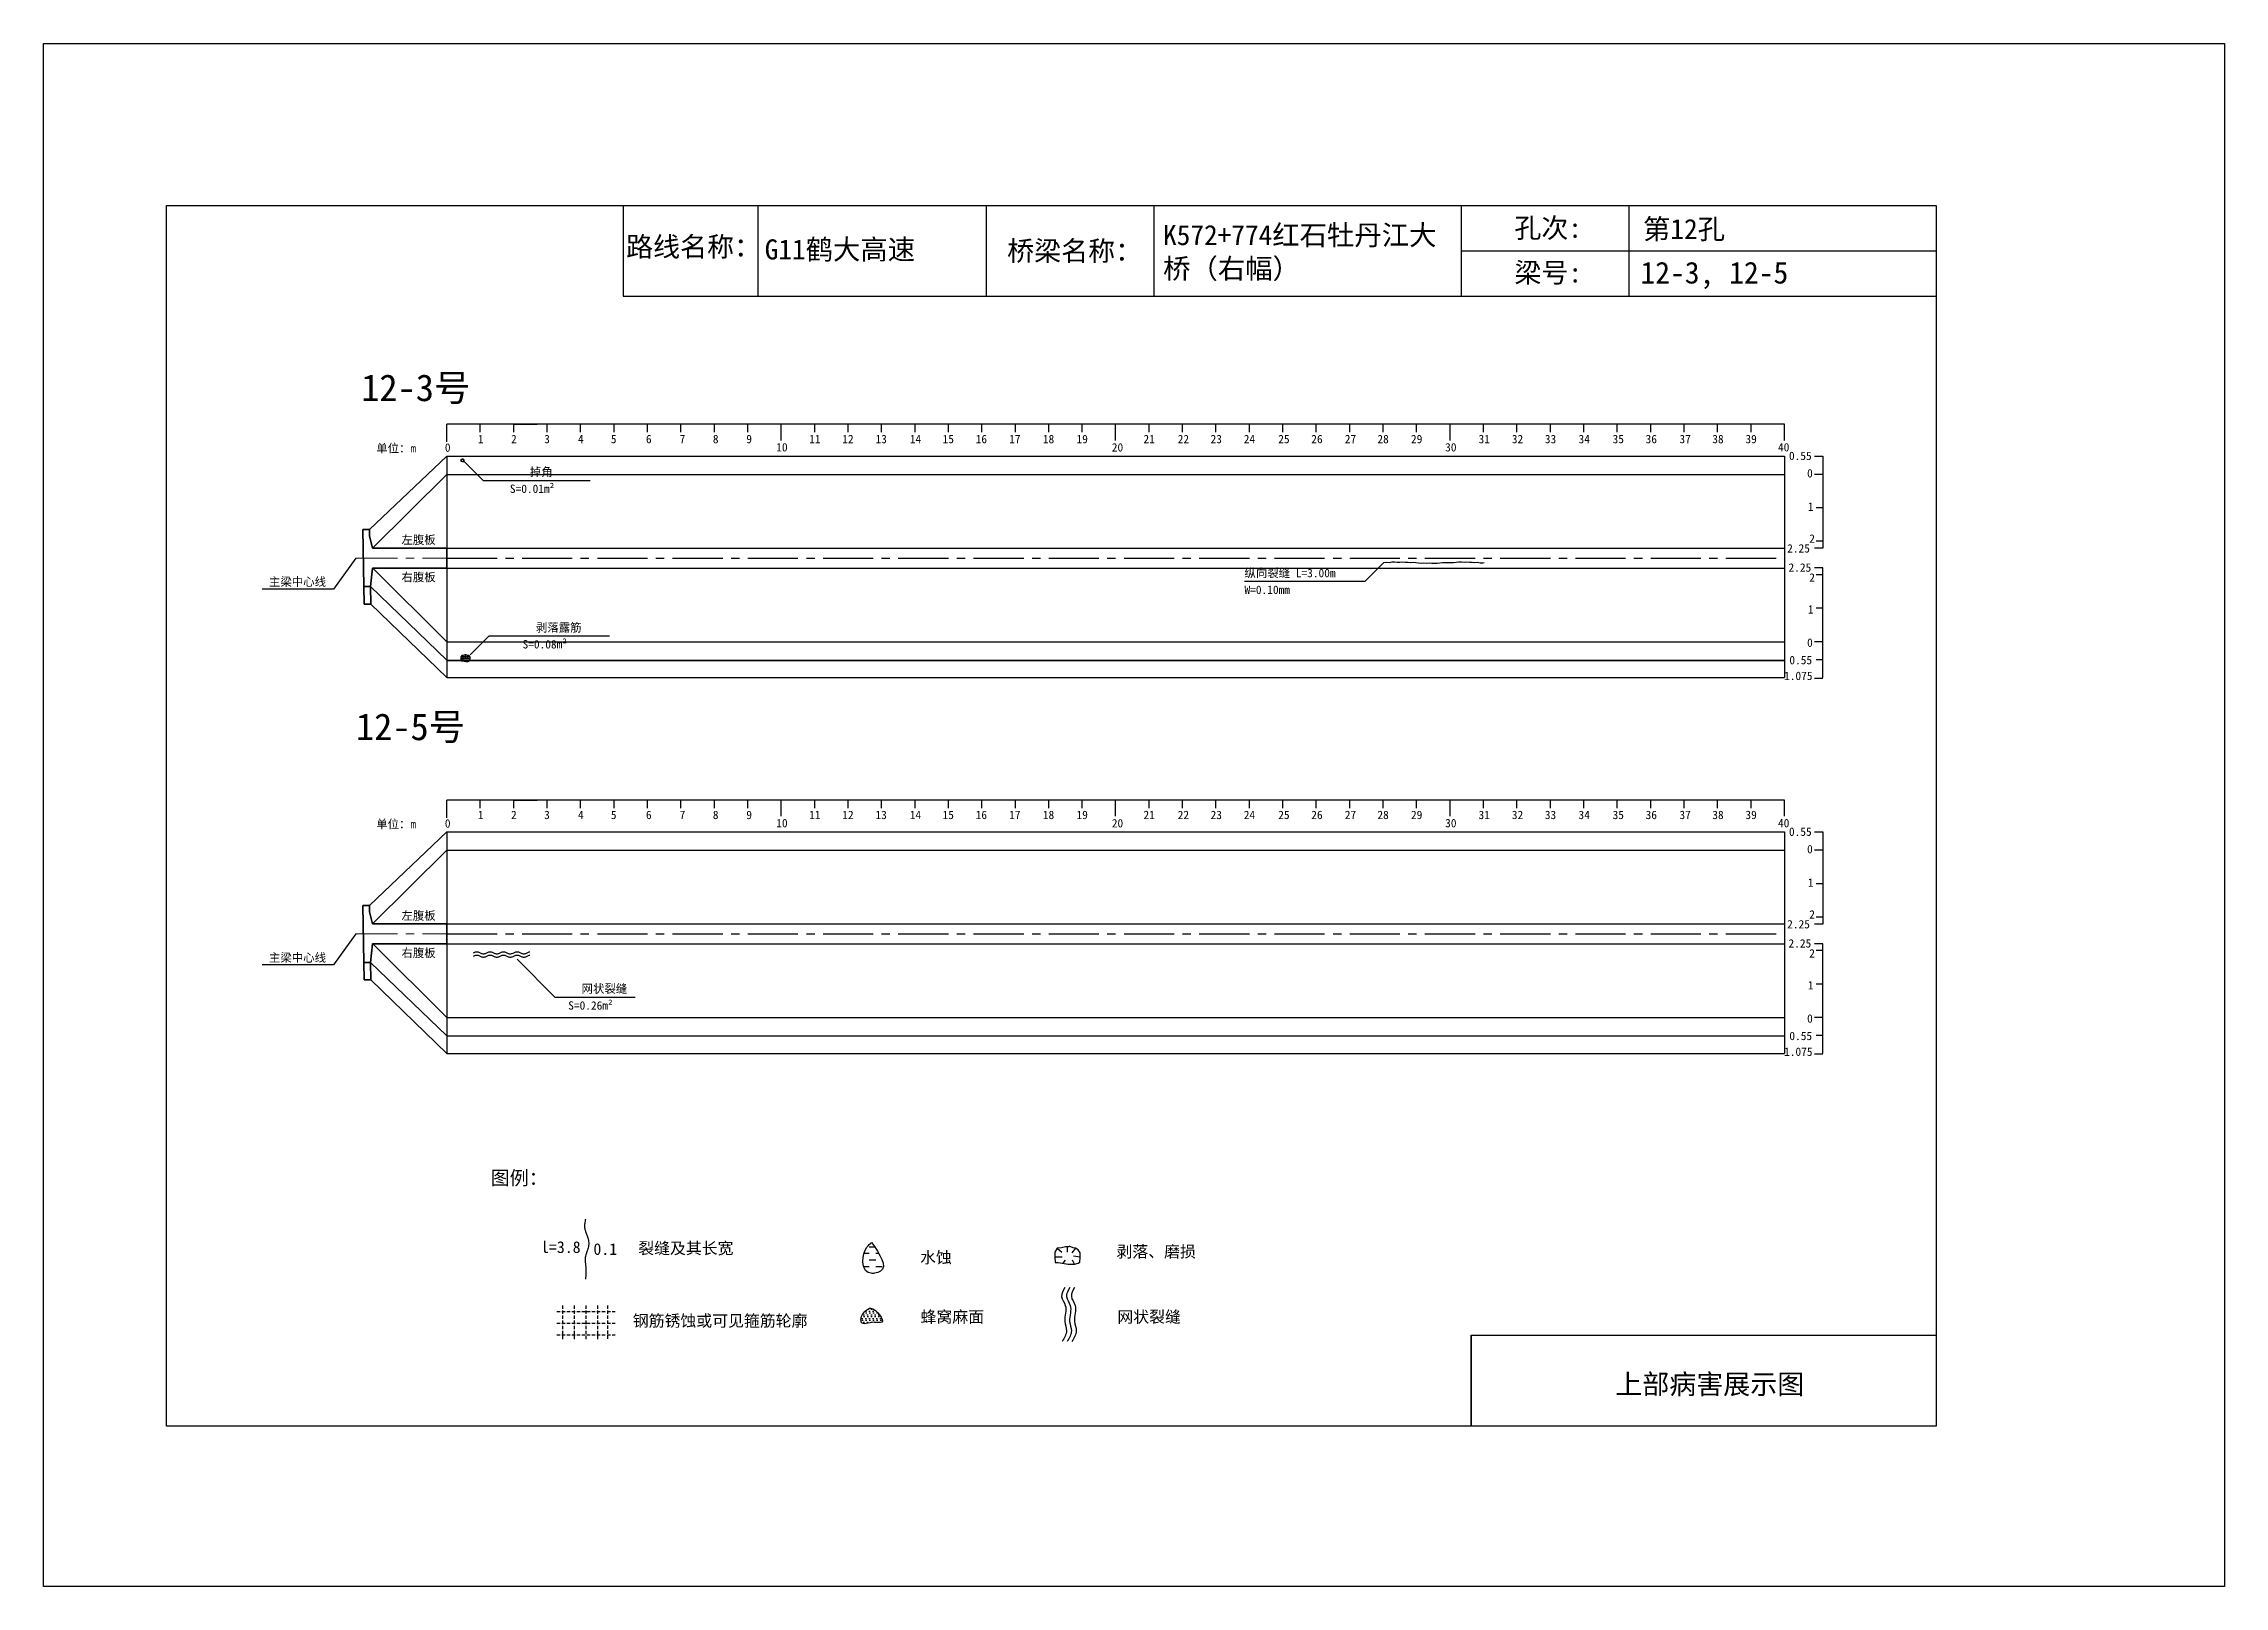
# Model space of a CAD drawing. Header units: millimetres. Extents: x -37 to 615, y -48 to 413.
import ezdxf

# ---------------------------------------------------------------- set-up
doc = ezdxf.new("R2010")
doc.units = ezdxf.units.MM
for name, pattern in [('CENTER', [2, 1.25, -0.25, 0.25, -0.25]), ('CENTER2', [1.125, 0.75, -0.125, 0.125, -0.125]), ('DASHED', [0.75, 0.5, -0.25])]:
    doc.linetypes.add(name, pattern=pattern)
for name, color, linetype in [('加固措施', 7, 'Continuous'), ('图层1', 7, 'Continuous'), ('病害', 5, 'Continuous'), ('轮廓', 3, 'Continuous')]:
    doc.layers.add(name, color=color, linetype=linetype)
doc.layers.add('虚线', color=7, linetype='Continuous', lineweight=30)
doc.styles.get("Standard").update_dxf_attribs({"font": ''})
doc.styles.add('汉字', font='')
doc.styles.get('Standard').set_extended_font_data('SimSun')
doc.styles.get('汉字').set_extended_font_data('SimSun')
pattern_1 = [(0, (-3997.7199, -288.9294), (0.55266586, 1.10533173), [0, -1.10533173])]
pattern_2 = [(0, (-6886.571, -700.7115), (0.55266586, 1.10533173), [0, -1.10533173])]
pattern_3 = [(0, (-3576.1421, -199.0757), (1.9895971, 1.9895971), [1.9895971, -1.9895971])]

# ---------------------------------------------------------------- blocks, each defined once
blk = doc.blocks.new('adfsd')
at = {"lineweight": -2, "ltscale": 0.5}
for p, q in [((1140.897, -3083.694), (1140.936, -3083.729)), ((1140.983, -3083.682), (1140.981, -3083.729)), ((1141.053, -3083.694), (1141.022, -3083.735)), ((1140.876, -3083.768), (1140.94, -3083.769)), ((1140.948, -3083.824), (1140.969, -3083.796)), ((1141.045, -3083.83), (1141.028, -3083.796)), ((1141.094, -3083.772), (1141.036, -3083.763))]:
    blk.add_line(p, q, dxfattribs=at)
blk.add_lwpolyline([(1141, -3083.682), (1140.967, -3083.682), (1140.934, -3083.69), (1140.897, -3083.694), (1140.876, -3083.727), (1140.876, -3083.768), (1140.88, -3083.818), (1140.905, -3083.818), (1140.991, -3083.83), (1141.045, -3083.83), (1141.078, -3083.822), (1141.09, -3083.814), (1141.094, -3083.772), (1141.094, -3083.735), (1141.078, -3083.707), (1141.053, -3083.694), (1141.033, -3083.69), (1141, -3083.678)], dxfattribs=at)
blk = doc.blocks.new('chi')
at = {"color": 0}
for p, q in [((1147.409, -3079.329), (1147.409, -3078.8)), ((1187.409, -3078.8), (1147.409, -3078.8)), ((1148.409, -3079.041), (1148.409, -3078.8)), ((1149.409, -3079.041), (1149.409, -3078.8)), ((1149.409, -3078.8), (1150.109, -3078.8)), ((1150.409, -3079.041), (1150.409, -3078.8)), ((1151.409, -3079.041), (1151.409, -3078.8)), ((1152.409, -3079.041), (1152.409, -3078.8)), ((1153.409, -3079.041), (1153.409, -3078.8)), ((1154.409, -3079.041), (1154.409, -3078.8)), ((1155.409, -3079.041), (1155.409, -3078.8)), ((1156.409, -3079.041), (1156.409, -3078.8)), ((1157.409, -3079.283), (1157.409, -3078.8)), ((1158.409, -3079.041), (1158.409, -3078.8)), ((1159.409, -3079.041), (1159.409, -3078.8)), ((1160.409, -3079.041), (1160.409, -3078.8)), ((1161.409, -3079.041), (1161.409, -3078.8)), ((1162.409, -3079.041), (1162.409, -3078.8)), ((1163.409, -3079.041), (1163.409, -3078.8)), ((1164.409, -3079.041), (1164.409, -3078.8)), ((1165.409, -3079.041), (1165.409, -3078.8)), ((1166.409, -3079.041), (1166.409, -3078.8)), ((1167.409, -3079.283), (1167.409, -3078.8)), ((1168.409, -3079.041), (1168.409, -3078.8)), ((1169.409, -3079.041), (1169.409, -3078.8)), ((1170.409, -3079.041), (1170.409, -3078.8)), ((1171.409, -3079.041), (1171.409, -3078.8)), ((1172.409, -3079.041), (1172.409, -3078.8)), ((1173.409, -3079.041), (1173.409, -3078.8)), ((1174.409, -3079.041), (1174.409, -3078.8)), ((1175.409, -3079.041), (1175.409, -3078.8)), ((1176.409, -3079.041), (1176.409, -3078.8)), ((1177.409, -3079.283), (1177.409, -3078.8)), ((1178.409, -3079.041), (1178.409, -3078.8)), ((1179.409, -3079.041), (1179.409, -3078.8)), ((1180.409, -3079.041), (1180.409, -3078.8)), ((1181.409, -3079.041), (1181.409, -3078.8)), ((1182.409, -3079.041), (1182.409, -3078.8)), ((1183.409, -3079.041), (1183.409, -3078.8)), ((1184.409, -3079.041), (1184.409, -3078.8)), ((1185.409, -3079.041), (1185.409, -3078.8)), ((1186.409, -3079.041), (1186.409, -3078.8)), ((1187.409, -3079.283), (1187.409, -3078.8))]:
    blk.add_line(p, q, dxfattribs=at)
for s, p in [('0', (1147.349, -3079.623)), ('1', (1148.339, -3079.368)), ('2', (1149.328, -3079.368)), ('3', (1150.319, -3079.368)), ('4', (1151.329, -3079.368)), ('5', (1152.313, -3079.368)), ('6', (1153.363, -3079.368)), ('7', (1154.37, -3079.368)), ('8', (1155.363, -3079.368)), ('9', (1156.363, -3079.368)), ('10', (1157.259, -3079.613)), ('11', (1158.242, -3079.368)), ('12', (1159.233, -3079.368)), ('13', (1160.227, -3079.368)), ('14', (1161.252, -3079.368)), ('15', (1162.233, -3079.368)), ('16', (1163.223, -3079.368)), ('17', (1164.224, -3079.368)), ('18', (1165.232, -3079.368)), ('19', (1166.238, -3079.368)), ('20', (1167.294, -3079.617)), ('21', (1168.24, -3079.368)), ('22', (1169.264, -3079.368)), ('23', (1170.247, -3079.368)), ('24', (1171.24, -3079.368)), ('25', (1172.271, -3079.368)), ('26', (1173.258, -3079.368)), ('27', (1174.261, -3079.368)), ('28', (1175.236, -3079.368)), ('29', (1176.24, -3079.368)), ('30', (1177.262, -3079.613)), ('31', (1178.261, -3079.368)), ('32', (1179.256, -3079.368)), ('33', (1180.243, -3079.368)), ('34', (1181.251, -3079.368)), ('35', (1182.269, -3079.368)), ('36', (1183.256, -3079.368)), ('37', (1184.269, -3079.368)), ('38', (1185.251, -3079.368)), ('39', (1186.242, -3079.368)), ('40', (1187.216, -3079.613))]:
    blk.add_text(s, height=0.25).set_placement(p)
blk = doc.blocks.new('kopp')
at = {"color": 0}
for p, q in [((1188.308, -3078.25), (1188.558, -3078.25)), ((1188.558, -3078.25), (1188.558, -3078.8)), ((1188.558, -3078.8), (1188.308, -3078.8)), ((1188.558, -3078.8), (1188.558, -3079.8)), ((1188.558, -3079.8), (1188.358, -3079.8)), ((1188.558, -3079.8), (1188.558, -3079.8)), ((1188.558, -3079.8), (1188.558, -3080.8)), ((1188.558, -3081.009), (1188.308, -3081.009)), ((1188.558, -3080.8), (1188.358, -3080.8)), ((1188.558, -3080.8), (1188.558, -3081.009)), ((1188.558, -3081.592), (1188.308, -3081.592)), ((1188.558, -3081.8), (1188.358, -3081.8)), ((1188.558, -3081.8), (1188.558, -3081.592)), ((1188.558, -3082.8), (1188.558, -3081.8)), ((1188.558, -3082.8), (1188.358, -3082.8)), ((1188.558, -3083.8), (1188.558, -3082.8)), ((1188.558, -3082.8), (1188.558, -3082.8)), ((1188.558, -3083.8), (1188.308, -3083.8)), ((1188.558, -3084.875), (1188.558, -3083.8)), ((1188.558, -3084.338), (1188.358, -3084.338)), ((1188.308, -3084.888), (1188.558, -3084.888))]:
    blk.add_line(p, q, dxfattribs=at)
for s, p in [('0.55', (1187.543, -3078.37)), ('0', (1188.086, -3078.891)), ('1', (1188.109, -3079.89)), ('2', (1188.15, -3080.842)), ('2.25', (1187.49, -3081.135)), ('2.25', (1187.53, -3081.708)), ('2', (1188.15, -3082.006)), ('1', (1188.109, -3082.959)), ('0', (1188.086, -3083.954)), ('0.55', (1187.556, -3084.474)), ('1.075', (1187.398, -3084.946))]:
    blk.add_text(s, height=0.25).set_placement(p)

msp = doc.modelspace()

# ---------------------------------------------------------------- hatches: boundary and pattern name
at = {"layer": '加固措施', "lineweight": -2}
h = msp.add_hatch(dxfattribs=at)
h.set_pattern_fill('DASH', color=256, scale=0.626645)
h.set_pattern_definition(pattern_3)
edge = h.paths.add_edge_path()
edge.add_spline(control_points=[(210.85, 54.88), (210.36, 54.45), (208.03, 52.39), (207.41, 44.9), (216.74, 46.23), (213.29, 51.3), (210.85, 54.88)], knot_values=[0, 0, 0, 0, 3.237042, 15.187225, 21.182779, 35.601669, 35.601669, 35.601669, 35.601669], degree=3, periodic=0)
h = msp.add_hatch(dxfattribs=at)
h.set_pattern_fill('DASH', color=256, scale=0.626645)
h.set_pattern_definition(pattern_3)
edge = h.paths.add_edge_path()
edge.add_spline(control_points=[(210.85, 54.88), (210.36, 54.45), (208.03, 52.39), (207.41, 44.9), (216.74, 46.23), (213.29, 51.3), (210.85, 54.88)], knot_values=[0, 0, 0, 0, 3.237042, 15.187225, 21.182779, 35.601669, 35.601669, 35.601669, 35.601669], degree=3, periodic=0)
h = msp.add_hatch(dxfattribs=at)
h.set_pattern_fill('DOTS', scale=0.696272)
h.set_pattern_definition(pattern_1)
edge = h.paths.add_edge_path()
edge.add_spline(control_points=[(210.19, 35.22), (209.15, 34.51), (207.68, 33.49), (207.52, 29.75), (211, 31.47), (215.72, 30.12), (212.21, 35.3), (210.31, 35.22), (210.19, 35.22)], knot_values=[0, 0, 0, 0, 5.205471, 7.397577, 12.944796, 16.169923, 23.88441, 24.400432, 24.400432, 24.400432, 24.400432], degree=3, periodic=0)
h = msp.add_hatch(dxfattribs=at)
h.set_pattern_fill('DOTS', scale=0.696272)
h.set_pattern_definition(pattern_1)
edge = h.paths.add_edge_path()
edge.add_spline(control_points=[(210.19, 35.22), (209.15, 34.51), (207.68, 33.49), (207.52, 29.75), (211, 31.47), (215.72, 30.12), (212.21, 35.3), (210.31, 35.22), (210.19, 35.22)], knot_values=[0, 0, 0, 0, 5.205471, 7.397577, 12.944796, 16.169923, 23.88441, 24.400432, 24.400432, 24.400432, 24.400432], degree=3, periodic=0)
at = {"layer": '病害', "lineweight": -2}
h = msp.add_hatch(dxfattribs=at)
h.set_pattern_fill('DOTS', color=4, scale=0.696272, style=0)
h.set_pattern_definition(pattern_2)
edge = h.paths.add_edge_path()
edge.add_spline(control_points=[(210.19, 35.22), (209.15, 34.51), (207.68, 33.49), (207.52, 29.75), (211, 31.47), (215.72, 30.12), (212.21, 35.3), (210.31, 35.22), (210.19, 35.22)], knot_values=[0, 0, 0, 0, 1.041094, 1.479515, 2.588959, 3.233985, 4.776882, 4.880086, 4.880086, 4.880086, 4.880086], degree=3, periodic=0)
h = msp.add_hatch(dxfattribs=at)
h.set_pattern_fill('DOTS', color=4, scale=0.696272, style=0)
h.set_pattern_definition(pattern_2)
edge = h.paths.add_edge_path()
edge.add_spline(control_points=[(210.19, 35.22), (209.15, 34.51), (207.68, 33.49), (207.52, 29.75), (211, 31.47), (215.72, 30.12), (212.21, 35.3), (210.31, 35.22), (210.19, 35.22)], knot_values=[0, 0, 0, 0, 1.041094, 1.479515, 2.588959, 3.233985, 4.776882, 4.880086, 4.880086, 4.880086, 4.880086], degree=3, periodic=0)

# ---------------------------------------------------------------- linework, layer by layer
at = {"color": 0, "linetype": 'ByBlock'}
for p, q in [((0, 364.85), (529.17, 364.85)), ((0, 0), (0, 364.85)), ((136.5, 364.85), (136.5, 337.72)), ((245.1, 364.85), (245.1, 337.72)), ((387.13, 364.85), (387.13, 337.72)), ((437.29, 364.79), (437.29, 337.66)), ((529.17, 364.85), (529.17, 0)), ((136.5, 337.72), (529.17, 337.72)), ((390.12, 0), (390.12, 27.12)), ((390.12, 27.12), (529.17, 27.12)), ((529.17, 0), (0, 0))]:
    msp.add_line(p, q, dxfattribs=at)
at = {"color": 0}
for p, q in [((60.65, 267.93), (83.82, 289.93)), ((83.82, 289.93), (83.82, 223.68)), ((83.82, 289.93), (483.82, 289.93)), ((483.82, 289.93), (483.82, 223.68)), ((61.57, 262.43), (83.82, 284.43)), ((83.82, 262.43), (483.82, 262.43)), ((483.82, 262.43), (483.82, 259.43)), ((56.57, 259.43), (49.96, 250.17)), ((61.64, 256.43), (83.82, 234.43)), ((83.82, 256.43), (483.82, 256.43)), ((49.96, 250.17), (28.63, 250.17)), ((60.99, 250.93), (83.82, 228.93)), ((61.09, 245.68), (83.82, 223.68)), ((83.82, 234.43), (483.82, 234.43)), ((83.82, 228.93), (483.82, 228.93)), ((83.82, 228.81), (483.82, 228.81)), ((83.82, 223.68), (483.82, 223.68)), ((60.65, 155.59), (83.82, 177.59)), ((83.82, 177.59), (83.82, 111.34)), ((83.82, 177.59), (483.82, 177.59)), ((483.82, 177.59), (483.82, 111.34)), ((61.57, 150.08), (83.82, 172.09)), ((83.82, 172.09), (483.82, 172.09)), ((83.82, 150.09), (483.82, 150.09)), ((483.82, 150.09), (483.82, 147.09)), ((56.57, 147.09), (49.96, 137.83)), ((61.64, 144.09), (83.82, 122.09)), ((83.82, 144.09), (483.82, 144.09)), ((49.96, 137.83), (28.63, 137.83)), ((60.99, 138.59), (83.82, 116.59)), ((61.09, 133.34), (83.82, 111.34)), ((83.82, 122.09), (483.82, 122.09)), ((83.82, 116.59), (483.82, 116.59)), ((83.82, 111.34), (483.82, 111.34))]:
    msp.add_line(p, q, dxfattribs=at)
at = {"color": 7}
for p, q in [((88, 288.57), (88.29, 288.57)), ((88.09, 288.91), (88.28, 288.76)), ((88.33, 288.32), (88.43, 288.45)), ((88.49, 288.97), (88.48, 288.76)), ((88.81, 288.91), (88.67, 288.73)), ((88.77, 288.29), (88.7, 288.45)), ((89, 288.56), (88.73, 288.6)), ((88, 229.35), (88.82, 229.34)), ((88.26, 230.3), (88.77, 229.86)), ((88.92, 228.64), (89.19, 229)), ((89.37, 230.46), (89.34, 229.86)), ((90.26, 230.3), (89.86, 229.78)), ((90.16, 228.56), (89.94, 229)), ((90.79, 229.3), (90.04, 229.42))]:
    msp.add_line(p, q, dxfattribs=at)
msp.add_line((83.82, 284.43), (483.82, 284.43))
at = {"color": 1, "linetype": 'CENTER2', "ltscale": 20}
for p, q in [((83.82, 259.43), (483.82, 259.43)), ((83.82, 147.09), (483.82, 147.09))]:
    msp.add_line(p, q, dxfattribs=at)
at = {"color": 1, "linetype": 'DASHED'}
for p, q in [((88, 230.02), (90.79, 230.02)), ((88, 229.53), (90.79, 229.53)), ((88, 229.05), (90.79, 229.05)), ((88.7, 228.56), (88.7, 230.51)), ((89.39, 228.56), (89.39, 230.51)), ((90.09, 228.56), (90.09, 230.51))]:
    msp.add_line(p, q, dxfattribs=at)
at = {"color": 1, "linetype": 'DASHED', "ltscale": 2}
for p, q in [((116.71, 34.25), (134.11, 34.25)), ((116.71, 34.25), (134.11, 34.25)), ((118.45, 35.99), (118.45, 25.55)), ((118.45, 35.99), (118.45, 25.55)), ((121.93, 35.99), (121.93, 25.55)), ((121.93, 35.99), (121.93, 25.55)), ((125.41, 35.99), (125.41, 25.55)), ((125.41, 35.99), (125.41, 25.55)), ((128.89, 35.99), (128.89, 25.55)), ((128.89, 35.99), (128.89, 25.55)), ((131.87, 36.02), (131.87, 25.57)), ((131.87, 36.02), (131.87, 25.57)), ((116.71, 30.77), (134.11, 30.77)), ((116.71, 30.77), (134.11, 30.77)), ((116.71, 27.29), (134.11, 27.29)), ((116.71, 27.29), (134.11, 27.29))]:
    msp.add_line(p, q, dxfattribs=at)
at = {"color": 3, "linetype": 'ByBlock'}
msp.add_lwpolyline([(-36.77, 413.19), (615.38, 413.19), (615.38, -47.93), (-36.77, -47.93)], close=True, dxfattribs=at)
at = {"color": 7}
for points in [[(88.57, 288.97), (88.42, 288.97), (88.26, 288.93), (88.09, 288.91), (88, 288.76), (88, 288.57), (88.02, 288.35), (88.13, 288.35), (88.53, 288.29), (88.77, 288.29), (88.92, 288.33), (88.98, 288.37), (89, 288.56), (89, 288.73), (88.92, 288.86), (88.81, 288.91), (88.72, 288.93), (88.57, 288.99)], [(89, 288.29), (94.66, 282.64), (126.66, 282.64)], [(364, 258.11), (358.34, 252.45), (322.34, 252.45)], [(364, 258.13), (364.8, 258.18), (365.6, 258.09), (366.4, 258.3), (367.2, 258.31), (368, 258.21), (368.8, 258.19), (369.6, 258.29), (370.4, 258.2), (371.2, 258.18), (372, 258.08), (372.8, 258.21), (373.6, 258.11), (374.4, 258.04), (375.2, 257.95), (376, 258.02), (376.8, 257.88), (377.6, 258.01), (378.4, 257.9), (379.2, 257.95), (380, 257.95), (380.8, 257.99), (381.6, 258.09), (382.4, 258.14), (383.2, 258.14), (384, 258.08), (384.8, 258.11), (385.6, 258.16), (386.4, 258.27), (387.2, 258.29), (388, 258.21), (388.8, 258.28), (389.6, 258.22), (390.4, 258.18), (391.2, 258.12), (392, 258.17), (392.8, 258), (393.6, 258.03), (394, 258.11)], [(90.79, 230.51), (96.45, 236.16), (132.45, 236.16)], [(89.58, 230.46), (89.16, 230.46), (88.74, 230.35), (88.26, 230.3), (88, 229.88), (88, 229.35), (88.05, 228.72), (88.37, 228.72), (89.47, 228.56), (90.16, 228.56), (90.58, 228.67), (90.74, 228.77), (90.79, 229.3), (90.79, 229.77), (90.58, 230.14), (90.26, 230.3), (90, 230.35), (89.58, 230.51)], [(91.8, 141.46), (92, 141.55), (92.2, 141.64), (92.4, 141.7), (92.6, 141.75), (92.8, 141.76), (93, 141.75), (93.2, 141.7), (93.4, 141.64), (93.6, 141.55), (93.8, 141.46), (94, 141.37), (94.2, 141.28), (94.4, 141.22), (94.6, 141.17), (94.8, 141.16), (95, 141.17), (95.2, 141.22), (95.4, 141.28), (95.6, 141.37), (95.8, 141.46), (96, 141.55), (96.2, 141.64), (96.4, 141.7), (96.6, 141.75), (96.8, 141.76), (97, 141.75), (97.2, 141.7), (97.4, 141.64), (97.6, 141.55), (97.8, 141.46), (98, 141.37), (98.2, 141.28), (98.4, 141.22), (98.6, 141.17), (98.8, 141.16), (99, 141.17), (99.2, 141.22), (99.4, 141.28), (99.6, 141.37), (99.8, 141.46), (100, 141.55), (100.2, 141.64), (100.4, 141.7), (100.6, 141.75), (100.8, 141.76), (101, 141.75), (101.2, 141.7), (101.4, 141.64), (101.6, 141.55), (101.8, 141.46), (102, 141.37), (102.2, 141.28), (102.4, 141.22), (102.6, 141.17), (102.8, 141.16), (103, 141.17), (103.2, 141.22), (103.4, 141.28), (103.6, 141.37), (103.8, 141.46), (104, 141.55), (104.2, 141.64), (104.4, 141.7), (104.6, 141.75), (104.8, 141.76), (105, 141.75), (105.2, 141.7), (105.4, 141.64), (105.6, 141.55), (105.8, 141.46), (106, 141.37), (106.2, 141.28), (106.4, 141.22), (106.6, 141.17), (106.8, 141.16), (107, 141.17), (107.2, 141.22), (107.4, 141.28), (107.6, 141.37), (107.8, 141.46), (108, 141.55), (108.2, 141.64), (108.4, 141.7), (108.6, 141.75)], [(91.8, 140.46), (92, 140.55), (92.2, 140.64), (92.4, 140.7), (92.6, 140.75), (92.8, 140.76), (93, 140.75), (93.2, 140.7), (93.4, 140.64), (93.6, 140.55), (93.8, 140.46), (94, 140.37), (94.2, 140.28), (94.4, 140.22), (94.6, 140.17), (94.8, 140.16), (95, 140.17), (95.2, 140.22), (95.4, 140.28), (95.6, 140.37), (95.8, 140.46), (96, 140.55), (96.2, 140.64), (96.4, 140.7), (96.6, 140.75), (96.8, 140.76), (97, 140.75), (97.2, 140.7), (97.4, 140.64), (97.6, 140.55), (97.8, 140.46), (98, 140.37), (98.2, 140.28), (98.4, 140.22), (98.6, 140.17), (98.8, 140.16), (99, 140.17), (99.2, 140.22), (99.4, 140.28), (99.6, 140.37), (99.8, 140.46), (100, 140.55), (100.2, 140.64), (100.4, 140.7), (100.6, 140.75), (100.8, 140.76), (101, 140.75), (101.2, 140.7), (101.4, 140.64), (101.6, 140.55), (101.8, 140.46), (102, 140.37), (102.2, 140.28), (102.4, 140.22), (102.6, 140.17), (102.8, 140.16), (103, 140.17), (103.2, 140.22), (103.4, 140.28), (103.6, 140.37), (103.8, 140.46), (104, 140.55), (104.2, 140.64), (104.4, 140.7), (104.6, 140.75), (104.8, 140.76), (105, 140.75), (105.2, 140.7), (105.4, 140.64), (105.6, 140.55), (105.8, 140.46), (106, 140.37), (106.2, 140.28), (106.4, 140.22), (106.6, 140.17), (106.8, 140.16), (107, 140.17), (107.2, 140.22), (107.4, 140.28), (107.6, 140.37), (107.8, 140.46), (108, 140.55), (108.2, 140.64), (108.4, 140.7), (108.6, 140.75)], [(104.8, 139.51), (116.11, 128.2), (140.11, 128.2)]]:
    msp.add_lwpolyline(points, dxfattribs=at)
for points in [[(268.59, 41.36), (268.08, 40.47), (267.03, 38.67), (269.71, 35.55), (267.97, 31.9), (269.63, 28.26), (268.46, 26.35), (267.82, 25.31)], [(268.59, 41.36), (268.08, 40.47), (267.03, 38.67), (269.71, 35.55), (267.97, 31.9), (269.63, 28.26), (268.46, 26.35), (267.82, 25.31)], [(270.07, 41.36), (269.55, 40.47), (268.51, 38.67), (271.18, 35.55), (269.44, 31.9), (271.1, 28.26), (269.94, 26.35), (269.3, 25.31)], [(270.07, 41.36), (269.55, 40.47), (268.51, 38.67), (271.18, 35.55), (269.44, 31.9), (271.1, 28.26), (269.94, 26.35), (269.3, 25.31)], [(271.52, 41.36), (271, 40.47), (269.96, 38.67), (272.63, 35.55), (270.89, 31.9), (272.55, 28.26), (271.39, 26.35), (270.75, 25.31)], [(271.52, 41.36), (271, 40.47), (269.96, 38.67), (272.63, 35.55), (270.89, 31.9), (272.55, 28.26), (271.39, 26.35), (270.75, 25.31)]]:
    msp.add_open_spline(points, degree=3, knots=[0, 0, 0, 0, 2.808133, 5.677796, 10.461234, 13.324406, 16.732801, 16.732801, 16.732801, 16.732801])
at = {"lineweight": -2}
msp.add_open_spline([(210.19, 35.22), (209.15, 34.51), (207.68, 33.49), (207.52, 29.75), (211, 31.47), (215.72, 30.12), (212.21, 35.3), (210.31, 35.22), (210.19, 35.22)], degree=3, knots=[0, 0, 0, 0, 3.624423, 5.150725, 9.013098, 11.258664, 16.630045, 16.989336, 16.989336, 16.989336, 16.989336], dxfattribs=at)
msp.add_open_spline([(210.19, 35.22), (209.15, 34.51), (207.68, 33.49), (207.52, 29.75), (211, 31.47), (215.72, 30.12), (212.21, 35.3), (210.31, 35.22), (210.19, 35.22)], degree=3, knots=[0, 0, 0, 0, 3.624423, 5.150725, 9.013098, 11.258664, 16.630045, 16.989336, 16.989336, 16.989336, 16.989336], dxfattribs=at)
at = {"layer": '加固措施', "lineweight": -2}
msp.add_open_spline([(210.85, 54.88), (210.36, 54.45), (208.03, 52.39), (207.41, 44.9), (216.74, 46.23), (213.29, 51.3), (210.85, 54.88)], degree=3, knots=[0, 0, 0, 0, 2.028466, 9.51698, 13.274057, 22.309569, 22.309569, 22.309569, 22.309569], dxfattribs=at)
msp.add_open_spline([(210.85, 54.88), (210.36, 54.45), (208.03, 52.39), (207.41, 44.9), (216.74, 46.23), (213.29, 51.3), (210.85, 54.88)], degree=3, knots=[0, 0, 0, 0, 2.028466, 9.51698, 13.274057, 22.309569, 22.309569, 22.309569, 22.309569], dxfattribs=at)
at = {"layer": '图层1', "lineweight": -2}
msp.add_open_spline([(125.25, 61.82), (125.22, 61.61), (125.18, 61.39), (125.07, 60.75), (125.02, 60.35), (124.99, 59.78), (125, 59.6), (125.02, 59.31), (125.03, 59.21), (125.06, 59), (125.09, 58.89), (125.19, 58.51), (125.29, 58.21), (125.54, 57.57), (125.69, 57.22), (125.96, 56.46), (126.09, 56.04), (126.21, 55.34), (126.24, 55.06), (126.25, 54.51), (126.23, 54.25), (126.16, 53.74), (126.11, 53.5), (126, 53.03), (125.93, 52.81), (125.76, 52.25), (125.64, 51.93), (125.45, 51.33), (125.36, 51.04), (125.27, 50.66), (125.24, 50.54), (125.21, 50.32), (125.2, 50.23), (125.18, 50.03), (125.17, 49.92), (125.17, 49.54), (125.18, 49.25), (125.23, 48.62), (125.27, 48.29), (125.33, 47.7), (125.35, 47.46), (125.38, 47), (125.39, 46.78), (125.4, 46.36), (125.4, 46.16), (125.39, 45.54), (125.37, 45.14), (125.32, 44.45), (125.3, 44.15), (125.27, 43.85)], degree=3, knots=[0, 0, 0, 0, 0.93103, 0.93103, 2.904338, 2.904338, 3.933552, 3.933552, 4.598026, 4.598026, 5.2625, 5.2625, 6.799065, 6.799065, 8.335629, 8.335629, 9.872194, 9.872194, 10.744529, 10.744529, 11.616864, 11.616864, 12.4892, 12.4892, 13.361535, 13.361535, 14.755665, 14.755665, 16.149795, 16.149795, 16.835641, 16.835641, 17.410365, 17.410365, 17.98509, 17.98509, 19.45733, 19.45733, 20.929571, 20.929571, 21.910052, 21.910052, 22.722819, 22.722819, 23.535585, 23.535585, 25.161117, 25.161117, 26.428502, 26.428502, 26.428502, 26.428502], dxfattribs=at)
msp.add_open_spline([(125.25, 61.82), (125.22, 61.61), (125.18, 61.39), (125.07, 60.75), (125.02, 60.35), (124.99, 59.78), (125, 59.6), (125.02, 59.31), (125.03, 59.21), (125.06, 59), (125.09, 58.89), (125.19, 58.51), (125.29, 58.21), (125.54, 57.57), (125.69, 57.22), (125.96, 56.46), (126.09, 56.04), (126.21, 55.34), (126.24, 55.06), (126.25, 54.51), (126.23, 54.25), (126.16, 53.74), (126.11, 53.5), (126, 53.03), (125.93, 52.81), (125.76, 52.25), (125.64, 51.93), (125.45, 51.33), (125.36, 51.04), (125.27, 50.66), (125.24, 50.54), (125.21, 50.32), (125.2, 50.23), (125.18, 50.03), (125.17, 49.92), (125.17, 49.54), (125.18, 49.25), (125.23, 48.62), (125.27, 48.29), (125.33, 47.7), (125.35, 47.46), (125.38, 47), (125.39, 46.78), (125.4, 46.36), (125.4, 46.16), (125.39, 45.54), (125.37, 45.14), (125.32, 44.45), (125.3, 44.15), (125.27, 43.85)], degree=3, knots=[0, 0, 0, 0, 0.93103, 0.93103, 2.904338, 2.904338, 3.933552, 3.933552, 4.598026, 4.598026, 5.2625, 5.2625, 6.799065, 6.799065, 8.335629, 8.335629, 9.872194, 9.872194, 10.744529, 10.744529, 11.616864, 11.616864, 12.4892, 12.4892, 13.361535, 13.361535, 14.755665, 14.755665, 16.149795, 16.149795, 16.835641, 16.835641, 17.410365, 17.410365, 17.98509, 17.98509, 19.45733, 19.45733, 20.929571, 20.929571, 21.910052, 21.910052, 22.722819, 22.722819, 23.535585, 23.535585, 25.161117, 25.161117, 26.428502, 26.428502, 26.428502, 26.428502], dxfattribs=at)
at = {"layer": '病害', "color": 5}
for p, q in [((136.5, 364.85), (136.5, 337.72)), ((245.1, 364.85), (245.1, 337.72)), ((387.13, 364.85), (387.13, 337.72)), ((529.17, 364.85), (529.17, 337.72)), ((136.5, 337.72), (386.58, 337.72)), ((386.58, 337.72), (529.17, 337.72)), ((390.12, 27.12), (529.17, 27.12)), ((390.12, 27.12), (390.12, 0)), ((529.17, 27.12), (529.17, 0))]:
    msp.add_line(p, q, dxfattribs=at)
at = {"layer": '病害', "color": 0}
for p, q in [((176.83, 364.85), (176.83, 337.72)), ((295.25, 364.85), (295.25, 337.72)), ((387.14, 351.23), (529.17, 351.23))]:
    msp.add_line(p, q, dxfattribs=at)
at = {"layer": '虚线', "linetype": 'CENTER', "lineweight": 18, "ltscale": 10}
for p, q in [((56.57, 259.43), (83.82, 259.43)), ((56.57, 147.09), (83.82, 147.09))]:
    msp.add_line(p, q, dxfattribs=at)
at = {"layer": '轮廓', "color": 5, "lineweight": 35}
for p, q in [((58.99, 250.93), (58.65, 267.93)), ((58.65, 267.93), (60.65, 267.93)), ((60.69, 266.05), (60.65, 267.93)), ((61.57, 262.43), (60.69, 266.05)), ((83.82, 262.43), (61.57, 262.43)), ((83.82, 256.43), (83.82, 262.43)), ((60.99, 250.93), (61.63, 256.43)), ((83.82, 256.43), (61.63, 256.43)), ((58.99, 250.93), (60.99, 250.93)), ((59.09, 245.68), (58.99, 250.93)), ((61.09, 245.68), (60.99, 250.93)), ((59.09, 245.68), (61.09, 245.68)), ((58.99, 138.59), (58.65, 155.59)), ((58.65, 155.59), (60.65, 155.59)), ((60.69, 153.71), (60.65, 155.59)), ((61.57, 150.08), (60.69, 153.71)), ((83.82, 150.08), (61.57, 150.08)), ((83.82, 144.08), (83.82, 150.08)), ((60.99, 138.59), (61.63, 144.09)), ((83.82, 144.09), (61.63, 144.09)), ((58.99, 138.59), (60.99, 138.59)), ((59.09, 133.34), (58.99, 138.59)), ((61.09, 133.34), (60.99, 138.59)), ((59.09, 133.34), (61.09, 133.34))]:
    msp.add_line(p, q, dxfattribs=at)

# ---------------------------------------------------------------- block references
at = {"color": 0}
for name, p, xscale, yscale, zscale in [('chi', (-11390.27, 31087.43), 9.999999999994273, 9.999999999994273, 9.999999999994273), ('kopp', (-11390.27, 31072.43), 9.999999999994273, 9.999999999994273, 9.999999999994273), ('chi', (-11390.27, 30975.09), 9.999999999994273, 9.999999999994273, 9.999999999994273), ('kopp', (-11390.27, 30960.09), 9.999999999994273, 9.999999999994273, 9.999999999994273), ('adfsd', (-39452.38, 107407.64), 34.81359766870787, 34.81359766870787, 34.81359766870787), ('adfsd', (-39452.38, 107407.64), 34.81359766870787, 34.81359766870787, 34.81359766870787)]:
    msp.add_blockref(name, p, dxfattribs=dict(at, xscale=xscale, yscale=yscale, zscale=zscale))

# ---------------------------------------------------------------- texts
for s, p in [('单位：m', (62.7, 290.99)), ('左腹板', (70.24, 263.64)), ('右腹板', (70.24, 252.47)), ('主梁中心线', (30.63, 251.08)), ('单位：m', (62.7, 178.65)), ('左腹板', (70.24, 151.3)), ('主梁中心线', (30.63, 138.73)), ('右腹板', (70.24, 140.13))]:
    msp.add_text(s, height=2.5).set_placement(p)
at = {"color": 7}
for s, p in [('S=0.01m²', (102.66, 278.89)), ('掉角', (108.66, 283.89)), ('纵向裂缝 L=3.00m', (322.34, 253.7)), ('W=0.10mm', (322.34, 248.7)), ('S=0.08m²', (106.45, 232.41)), ('剥落露筋', (110.45, 237.41)), ('网状裂缝', (124.11, 129.45)), ('S=0.26m²', (120.11, 124.45))]:
    msp.add_text(s, height=2.5, dxfattribs=at).set_placement(p)
at = {"linetype": 'ByBlock', "attachment_point": 1, "style": '汉字'}
for s, insert, char_height, width in [('K572+774红石牡丹江大桥（右幅）', (298, 358.97), 6, 87.5474), ('{\\C0;第12孔}', (441.52, 360.78), 6, 77.4135), ('{\\C0;G11鹤大高速}', (178.87, 354.68), 6, 62.8604), ('{\\C0;12-3, 12-5}', (440.75, 347.98), 6.5, 84.1186), ('{\\C0;12-3号}', (58.2, 314.34), 8, 49.3496), ('{\\C0;12-5号}', (56.63, 213.01), 8, 49.3496)]:
    msp.add_mtext(s, dxfattribs=dict(at, insert=insert, char_height=char_height, width=width))
at = {"layer": '图层1', "style": '汉字'}
for s, p in [('孔次:', (403.05, 355.16)), ('路线名称：', (137.42, 349.54)), ('桥梁名称：', (251.38, 348.29)), ('梁号:', (403.08, 341.8)), ('上部病害展示图', (433.23, 9.56))]:
    msp.add_text(s, height=5.918, dxfattribs=at).set_placement(p)
at = {"layer": '图层1', "lineweight": -2, "attachment_point": 1}
for s, insert, char_height in [('图例：', (96.91, 76.23), 4.178), ('图例：', (96.91, 76.23), 4.178), ('l=3.8', (111.98, 55.21), 3.481), ('l=3.8', (111.98, 55.21), 3.481), ('0.1', (127.65, 54.63), 3.481), ('0.1', (127.65, 54.63), 3.481), ('裂缝及其长宽', (141.05, 54.88), 3.481), ('裂缝及其长宽', (141.05, 54.88), 3.481), ('水蚀', (225.33, 52.14), 3.481), ('水蚀', (225.33, 52.14), 3.481), ('剥落、磨损', (284.06, 53.89), 3.481), ('剥落、磨损', (284.06, 53.89), 3.481), ('钢筋锈蚀或可见箍筋轮廓', (139.42, 33.21), 3.4814), ('钢筋锈蚀或可见箍筋轮廓', (139.42, 33.21), 3.4814), ('蜂窝麻面', (225.48, 34.38), 3.481), ('蜂窝麻面', (225.48, 34.38), 3.481), ('网状裂缝', (284.32, 34.39), 3.481), ('网状裂缝', (284.32, 34.39), 3.481)]:
    msp.add_mtext(s, dxfattribs=dict(at, insert=insert, char_height=char_height))

doc.saveas('drawing.dxf')
